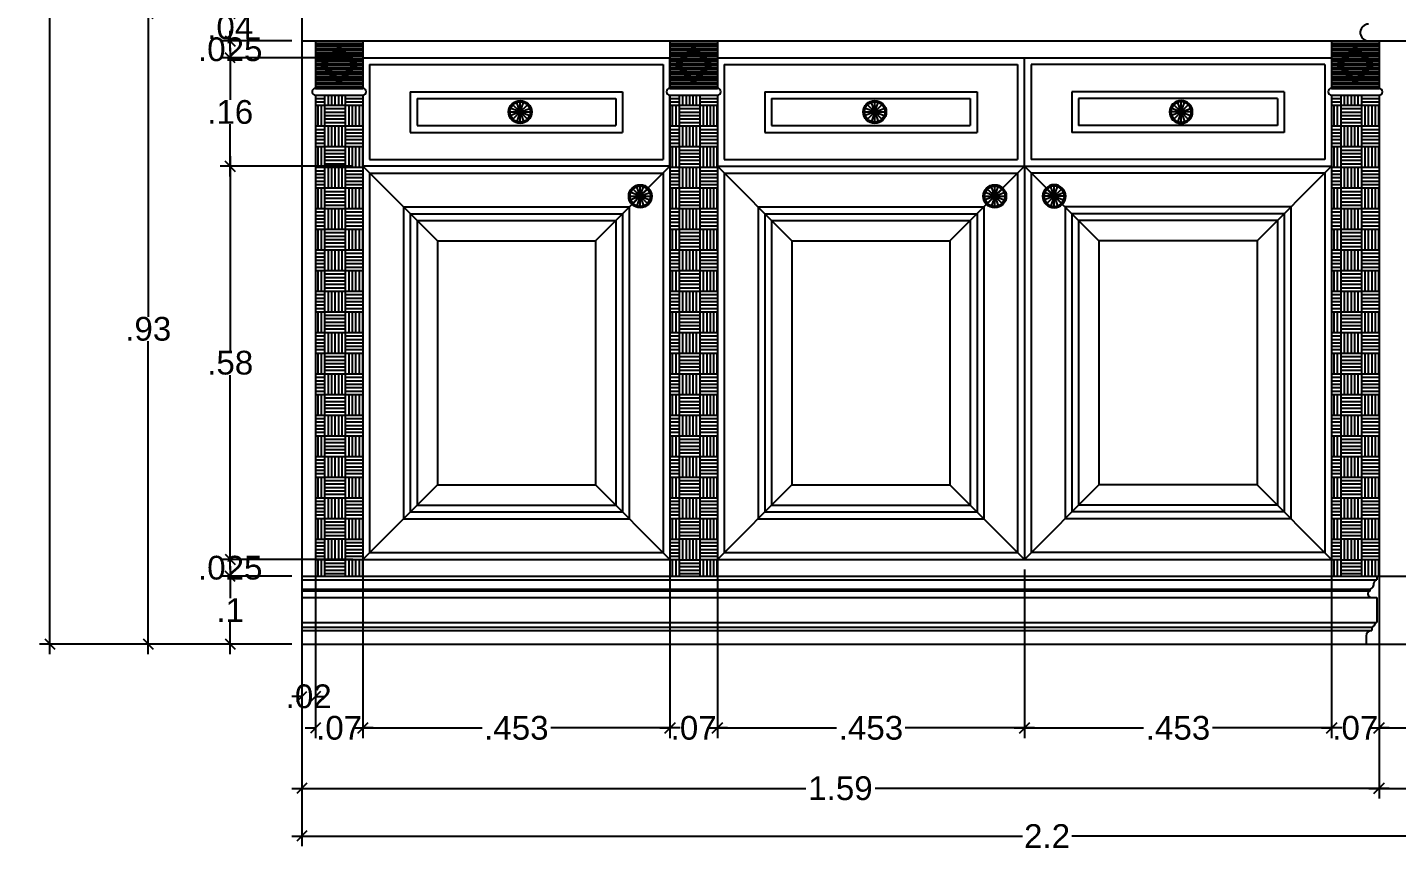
# Model space of a CAD drawing. Header units: millimetres. Extents: x 313 to 326.9, y 157.3 to 165.7.
# Drawn here: x 313.017 to 315.038, y 157.351 to 158.567 of the extents above; entities that cross this region are included whole.
import ezdxf

# ---------------------------------------------------------------- set-up
doc = ezdxf.new("R2010")
doc.units = ezdxf.units.MM
doc.header["$LTSCALE"] = 0.1
doc.header["$MEASUREMENT"] = 0
for name, color, linetype in [('cotas', 11, 'Continuous'), ('MUEBLE', 7, 'Continuous'), ('MUEBLES', 7, 'Continuous')]:
    doc.layers.add(name, color=color, linetype=linetype)
doc.styles.add('jose', font='swissel.ttf', dxfattribs={"height": 0.035})
doc.dimstyles.new('ISO-25', dxfattribs={"dimscale": 0, "dimtxt": 0.05, "dimasz": 0.015, "dimexe": 0.015, "dimexo": 0.015, "dimgap": 0, "dimtad": 0, "dimtih": 1, "dimtoh": 1, "dimdec": 3, "dimzin": 12, "dimdsep": 46, "dimtxsty": 'jose', "dimblk": 'OBLIQUE', "dimcen": 0.025, "dimdle": 0.015, "dimadec": 3, "dimazin": 3, "dimtfac": 1, "dimtdec": 3, "dimtix": 1, "dimtofl": 0, "dimtmove": 2, "dimatfit": 3, "dimfxl": 1, "dimarcsym": 0})
pattern_1 = [(0, (0, 1.6630475), (0, 0.003175), [])]
pattern_2 = [(0, (0.52333, 1.6630475), (0, 0.003175), [])]
pattern_3 = [(0, (1.5, 1.6630475), (0, 0.003175), [])]

# ---------------------------------------------------------------- blocks, each defined once
blk = doc.blocks.new('_Oblique')
at = {"layer": 'MUEBLE', "color": 0, "lineweight": -2}
blk.add_line((-0.5, -0.5), (0.5, 0.5), dxfattribs=at)
blk = doc.blocks.new('*D35')
at = {"layer": 'cotas', "color": 0, "lineweight": -2}
for p, q in [((313.4223, 157.6421), (313.4223, 157.3588)), ((315.6223, 157.6421), (315.6223, 157.3588)), ((313.4073, 157.3738), (314.4858, 157.3738)), ((315.6373, 157.3738), (314.5587, 157.3738))]:
    blk.add_line(p, q, dxfattribs=at)
at = {"layer": 'Defpoints', "color": 0}
for p in [(313.4223, 157.6571), (315.6223, 157.6571), (315.6223, 157.3738)]:
    blk.add_point(p, dxfattribs=at)
at = {"layer": 'cotas', "color": 0, "lineweight": -2, "xscale": 0.015, "yscale": 0.015, "zscale": 0.015, "rotation": 180}
blk.add_blockref('_Oblique', (313.4223, 157.3738), dxfattribs=at)
at = {"layer": 'cotas', "color": 0, "lineweight": -2, "xscale": 0.015, "yscale": 0.015, "zscale": 0.015}
blk.add_blockref('_Oblique', (315.6223, 157.3738), dxfattribs=at)
at = {"layer": 'cotas', "color": 0, "insert": (314.5223, 157.3738), "char_height": 0.035, "attachment_point": 5, "style": 'jose'}
blk.add_mtext('2.2', dxfattribs=at)
blk = doc.blocks.new('*D34')
at = {"layer": 'cotas', "color": 0, "lineweight": -2}
for p, q in [((315.0123, 157.7421), (315.0123, 157.4292)), ((315.6223, 157.6421), (315.6223, 157.4292)), ((314.9973, 157.4442), (315.2873, 157.4442)), ((315.6373, 157.4442), (315.3472, 157.4442))]:
    blk.add_line(p, q, dxfattribs=at)
at = {"layer": 'Defpoints', "color": 0}
for p in [(315.0123, 157.7571), (315.6223, 157.6571), (315.6223, 157.4442)]:
    blk.add_point(p, dxfattribs=at)
at = {"layer": 'cotas', "color": 0, "lineweight": -2, "xscale": 0.015, "yscale": 0.015, "zscale": 0.015, "rotation": 180}
blk.add_blockref('_Oblique', (315.0123, 157.4442), dxfattribs=at)
at = {"layer": 'cotas', "color": 0, "lineweight": -2, "xscale": 0.015, "yscale": 0.015, "zscale": 0.015}
blk.add_blockref('_Oblique', (315.6223, 157.4442), dxfattribs=at)
at = {"layer": 'cotas', "color": 0, "insert": (315.3173, 157.4442), "char_height": 0.035, "attachment_point": 5, "style": 'jose'}
blk.add_mtext('.61', dxfattribs=at)
blk = doc.blocks.new('*D33')
at = {"layer": 'cotas', "color": 0, "lineweight": -2}
for p, q in [((315.0123, 157.7421), (315.0123, 157.4292)), ((313.4223, 157.6421), (313.4223, 157.4292)), ((313.4073, 157.4442), (314.166, 157.4442)), ((315.0273, 157.4442), (314.2685, 157.4442))]:
    blk.add_line(p, q, dxfattribs=at)
at = {"layer": 'Defpoints', "color": 0}
for p in [(315.0123, 157.7571), (313.4223, 157.6571), (315.0123, 157.4442)]:
    blk.add_point(p, dxfattribs=at)
at = {"layer": 'cotas', "color": 0, "lineweight": -2, "xscale": 0.015, "yscale": 0.015, "zscale": 0.015, "rotation": 180}
blk.add_blockref('_Oblique', (313.4223, 157.4442), dxfattribs=at)
at = {"layer": 'cotas', "color": 0, "lineweight": -2, "xscale": 0.015, "yscale": 0.015, "zscale": 0.015}
blk.add_blockref('_Oblique', (315.0123, 157.4442), dxfattribs=at)
at = {"layer": 'cotas', "color": 0, "insert": (314.2173, 157.4442), "char_height": 0.035, "attachment_point": 5, "style": 'jose'}
blk.add_mtext('1.59', dxfattribs=at)
blk = doc.blocks.new('*D32')
at = {"layer": 'cotas', "color": 0, "lineweight": -2}
for p, q in [((315.0123, 157.7421), (315.0123, 157.5183)), ((315.6223, 157.6421), (315.6223, 157.5183)), ((314.9973, 157.5333), (315.2873, 157.5333)), ((315.6373, 157.5333), (315.3472, 157.5333))]:
    blk.add_line(p, q, dxfattribs=at)
at = {"layer": 'Defpoints', "color": 0}
for p in [(315.0123, 157.7571), (315.6223, 157.6571), (315.6223, 157.5333)]:
    blk.add_point(p, dxfattribs=at)
at = {"layer": 'cotas', "color": 0, "lineweight": -2, "xscale": 0.015, "yscale": 0.015, "zscale": 0.015, "rotation": 180}
blk.add_blockref('_Oblique', (315.0123, 157.5333), dxfattribs=at)
at = {"layer": 'cotas', "color": 0, "lineweight": -2, "xscale": 0.015, "yscale": 0.015, "zscale": 0.015}
blk.add_blockref('_Oblique', (315.6223, 157.5333), dxfattribs=at)
at = {"layer": 'cotas', "color": 0, "insert": (315.3173, 157.5333), "char_height": 0.035, "attachment_point": 5, "style": 'jose'}
blk.add_mtext('.61', dxfattribs=at)
blk = doc.blocks.new('*D31')
at = {"layer": 'cotas', "color": 0, "lineweight": -2}
for p, q in [((314.9423, 157.7671), (314.9423, 157.5183)), ((315.0123, 157.7421), (315.0123, 157.5183)), ((314.9273, 157.5333), (314.9427, 157.5333)), ((315.0273, 157.5333), (315.0118, 157.5333))]:
    blk.add_line(p, q, dxfattribs=at)
at = {"layer": 'Defpoints', "color": 0}
for p in [(314.9423, 157.7821), (315.0123, 157.7571), (315.0123, 157.5333)]:
    blk.add_point(p, dxfattribs=at)
at = {"layer": 'cotas', "color": 0, "lineweight": -2, "xscale": 0.015, "yscale": 0.015, "zscale": 0.015, "rotation": 180}
blk.add_blockref('_Oblique', (314.9423, 157.5333), dxfattribs=at)
at = {"layer": 'cotas', "color": 0, "lineweight": -2, "xscale": 0.015, "yscale": 0.015, "zscale": 0.015}
blk.add_blockref('_Oblique', (315.0123, 157.5333), dxfattribs=at)
at = {"layer": 'cotas', "color": 0, "insert": (314.9773, 157.5333), "char_height": 0.035, "attachment_point": 5, "style": 'jose'}
blk.add_mtext('.07', dxfattribs=at)
blk = doc.blocks.new('*D30')
at = {"layer": 'cotas', "color": 0, "lineweight": -2}
for p, q in [((314.4889, 157.7671), (314.4889, 157.5183)), ((314.9423, 157.7671), (314.9423, 157.5183)), ((314.4739, 157.5333), (314.6648, 157.5333)), ((314.9573, 157.5333), (314.7663, 157.5333))]:
    blk.add_line(p, q, dxfattribs=at)
at = {"layer": 'Defpoints', "color": 0}
for p in [(314.4889, 157.7821), (314.9423, 157.7821), (314.9423, 157.5333)]:
    blk.add_point(p, dxfattribs=at)
at = {"layer": 'cotas', "color": 0, "lineweight": -2, "xscale": 0.015, "yscale": 0.015, "zscale": 0.015, "rotation": 180}
blk.add_blockref('_Oblique', (314.4889, 157.5333), dxfattribs=at)
at = {"layer": 'cotas', "color": 0, "lineweight": -2, "xscale": 0.015, "yscale": 0.015, "zscale": 0.015}
blk.add_blockref('_Oblique', (314.9423, 157.5333), dxfattribs=at)
at = {"layer": 'cotas', "color": 0, "insert": (314.7156, 157.5333), "char_height": 0.035, "attachment_point": 5, "style": 'jose'}
blk.add_mtext('.453', dxfattribs=at)
blk = doc.blocks.new('*D29')
at = {"layer": 'cotas', "color": 0, "lineweight": -2}
for p, q in [((314.0356, 157.7671), (314.0356, 157.5183)), ((314.4889, 157.7671), (314.4889, 157.5183)), ((314.0206, 157.5333), (314.2115, 157.5333)), ((314.5039, 157.5333), (314.313, 157.5333))]:
    blk.add_line(p, q, dxfattribs=at)
at = {"layer": 'Defpoints', "color": 0}
for p in [(314.0356, 157.7821), (314.4889, 157.7821), (314.4889, 157.5333)]:
    blk.add_point(p, dxfattribs=at)
at = {"layer": 'cotas', "color": 0, "lineweight": -2, "xscale": 0.015, "yscale": 0.015, "zscale": 0.015, "rotation": 180}
blk.add_blockref('_Oblique', (314.0356, 157.5333), dxfattribs=at)
at = {"layer": 'cotas', "color": 0, "lineweight": -2, "xscale": 0.015, "yscale": 0.015, "zscale": 0.015}
blk.add_blockref('_Oblique', (314.4889, 157.5333), dxfattribs=at)
at = {"layer": 'cotas', "color": 0, "insert": (314.2623, 157.5333), "char_height": 0.035, "attachment_point": 5, "style": 'jose'}
blk.add_mtext('.453', dxfattribs=at)
blk = doc.blocks.new('*D28')
at = {"layer": 'cotas', "color": 0, "lineweight": -2}
for p, q in [((313.9656, 157.7671), (313.9656, 157.5183)), ((314.0356, 157.7671), (314.0356, 157.5183)), ((313.9506, 157.5333), (313.9661, 157.5333)), ((314.0506, 157.5333), (314.0351, 157.5333))]:
    blk.add_line(p, q, dxfattribs=at)
at = {"layer": 'Defpoints', "color": 0}
for p in [(313.9656, 157.7821), (314.0356, 157.7821), (314.0356, 157.5333)]:
    blk.add_point(p, dxfattribs=at)
at = {"layer": 'cotas', "color": 0, "lineweight": -2, "xscale": 0.015, "yscale": 0.015, "zscale": 0.015, "rotation": 180}
blk.add_blockref('_Oblique', (313.9656, 157.5333), dxfattribs=at)
at = {"layer": 'cotas', "color": 0, "lineweight": -2, "xscale": 0.015, "yscale": 0.015, "zscale": 0.015}
blk.add_blockref('_Oblique', (314.0356, 157.5333), dxfattribs=at)
at = {"layer": 'cotas', "color": 0, "insert": (314.0006, 157.5333), "char_height": 0.035, "attachment_point": 5, "style": 'jose'}
blk.add_mtext('.07', dxfattribs=at)
blk = doc.blocks.new('*D27')
at = {"layer": 'cotas', "color": 0, "lineweight": -2}
for p, q in [((313.5123, 157.7671), (313.5123, 157.5183)), ((313.9656, 157.7671), (313.9656, 157.5183)), ((313.4973, 157.5333), (313.6882, 157.5333)), ((313.9806, 157.5333), (313.7897, 157.5333))]:
    blk.add_line(p, q, dxfattribs=at)
at = {"layer": 'Defpoints', "color": 0}
for p in [(313.5123, 157.7821), (313.9656, 157.7821), (313.9656, 157.5333)]:
    blk.add_point(p, dxfattribs=at)
at = {"layer": 'cotas', "color": 0, "lineweight": -2, "xscale": 0.015, "yscale": 0.015, "zscale": 0.015, "rotation": 180}
blk.add_blockref('_Oblique', (313.5123, 157.5333), dxfattribs=at)
at = {"layer": 'cotas', "color": 0, "lineweight": -2, "xscale": 0.015, "yscale": 0.015, "zscale": 0.015}
blk.add_blockref('_Oblique', (313.9656, 157.5333), dxfattribs=at)
at = {"layer": 'cotas', "color": 0, "insert": (313.7389, 157.5333), "char_height": 0.035, "attachment_point": 5, "style": 'jose'}
blk.add_mtext('.453', dxfattribs=at)
blk = doc.blocks.new('*D26')
at = {"layer": 'cotas', "color": 0, "lineweight": -2}
for p, q in [((313.5123, 157.7671), (313.5123, 157.5183)), ((313.4423, 157.7421), (313.4423, 157.5183)), ((313.4273, 157.5333), (313.4427, 157.5333)), ((313.5273, 157.5333), (313.5118, 157.5333))]:
    blk.add_line(p, q, dxfattribs=at)
at = {"layer": 'Defpoints', "color": 0}
for p in [(313.5123, 157.7821), (313.4423, 157.7571), (313.5123, 157.5333)]:
    blk.add_point(p, dxfattribs=at)
at = {"layer": 'cotas', "color": 0, "lineweight": -2, "xscale": 0.015, "yscale": 0.015, "zscale": 0.015, "rotation": 180}
blk.add_blockref('_Oblique', (313.4423, 157.5333), dxfattribs=at)
at = {"layer": 'cotas', "color": 0, "lineweight": -2, "xscale": 0.015, "yscale": 0.015, "zscale": 0.015}
blk.add_blockref('_Oblique', (313.5123, 157.5333), dxfattribs=at)
at = {"layer": 'cotas', "color": 0, "insert": (313.4773, 157.5333), "char_height": 0.035, "attachment_point": 5, "style": 'jose'}
blk.add_mtext('.07', dxfattribs=at)
blk = doc.blocks.new('*D25')
at = {"layer": 'cotas', "color": 0, "lineweight": -2}
for p, q in [((313.4423, 157.7886), (313.4423, 157.5648)), ((313.4223, 157.6886), (313.4223, 157.5648)), ((313.4223, 157.5798), (313.4073, 157.5798)), ((313.4423, 157.5798), (313.4573, 157.5798))]:
    blk.add_line(p, q, dxfattribs=at)
at = {"layer": 'Defpoints', "color": 0}
for p in [(313.4423, 157.8036), (313.4223, 157.7036), (313.4423, 157.5798)]:
    blk.add_point(p, dxfattribs=at)
at = {"layer": 'cotas', "color": 0, "lineweight": -2, "xscale": 0.015, "yscale": 0.015, "zscale": 0.015}
blk.add_blockref('_Oblique', (313.4223, 157.5798), dxfattribs=at)
at = {"layer": 'cotas', "color": 0, "lineweight": -2, "xscale": 0.015, "yscale": 0.015, "zscale": 0.015, "rotation": 180}
blk.add_blockref('_Oblique', (313.4423, 157.5798), dxfattribs=at)
at = {"layer": 'cotas', "color": 0, "insert": (313.4323, 157.5798), "char_height": 0.035, "attachment_point": 5, "style": 'jose'}
blk.add_mtext('.02', dxfattribs=at)
blk = doc.blocks.new('*D24')
at = {"layer": 'cotas', "color": 0, "lineweight": -2}
for p, q in [((313.0502, 160.2721), (313.0502, 158.9751)), ((313.4073, 160.2571), (313.0352, 160.2571)), ((313.0502, 157.6421), (313.0502, 158.9391)), ((313.4073, 157.6571), (313.0352, 157.6571))]:
    blk.add_line(p, q, dxfattribs=at)
at = {"layer": 'Defpoints', "color": 0}
for p in [(313.0502, 160.2571), (313.4223, 160.2571), (313.4223, 157.6571)]:
    blk.add_point(p, dxfattribs=at)
at = {"layer": 'cotas', "color": 0, "lineweight": -2, "xscale": 0.015, "yscale": 0.015, "zscale": 0.015}
for p, rotation in [((313.0502, 160.2571), 90), ((313.0502, 157.6571), 270)]:
    blk.add_blockref('_Oblique', p, dxfattribs=dict(at, rotation=rotation))
at = {"layer": 'cotas', "color": 0, "insert": (313.0502, 158.9571), "char_height": 0.035, "attachment_point": 5, "style": 'jose'}
blk.add_mtext('2.6', dxfattribs=at)
blk = doc.blocks.new('*D21')
at = {"layer": 'cotas', "color": 0, "lineweight": -2}
for p, q in [((313.4073, 158.5871), (313.1805, 158.5871)), ((313.1955, 158.6021), (313.1955, 158.14)), ((313.1955, 157.6421), (313.1955, 158.1041)), ((313.4073, 157.6571), (313.1805, 157.6571))]:
    blk.add_line(p, q, dxfattribs=at)
at = {"layer": 'Defpoints', "color": 0}
for p in [(313.1955, 158.5871), (313.4223, 158.5871), (313.4223, 157.6571)]:
    blk.add_point(p, dxfattribs=at)
at = {"layer": 'cotas', "color": 0, "lineweight": -2, "xscale": 0.015, "yscale": 0.015, "zscale": 0.015}
for p, rotation in [((313.1955, 158.5871), 90), ((313.1955, 157.6571), 270)]:
    blk.add_blockref('_Oblique', p, dxfattribs=dict(at, rotation=rotation))
at = {"layer": 'cotas', "color": 0, "insert": (313.1955, 158.1221), "char_height": 0.035, "attachment_point": 5, "style": 'jose'}
blk.add_mtext('.93', dxfattribs=at)
blk = doc.blocks.new('*D14')
at = {"layer": 'cotas', "color": 0, "lineweight": -2}
for p, q in [((313.4073, 158.5871), (313.3015, 158.5871)), ((313.3165, 158.6021), (313.3165, 158.585)), ((313.4073, 158.5471), (313.3015, 158.5471)), ((313.3165, 158.5321), (313.3165, 158.5491))]:
    blk.add_line(p, q, dxfattribs=at)
at = {"layer": 'Defpoints', "color": 0}
for p in [(313.3165, 158.5871), (313.4223, 158.5871), (313.4223, 158.5471)]:
    blk.add_point(p, dxfattribs=at)
at = {"layer": 'cotas', "color": 0, "lineweight": -2, "xscale": 0.015, "yscale": 0.015, "zscale": 0.015}
for p, rotation in [((313.3165, 158.5871), 90), ((313.3165, 158.5471), 270)]:
    blk.add_blockref('_Oblique', p, dxfattribs=dict(at, rotation=rotation))
at = {"layer": 'cotas', "color": 0, "insert": (313.3165, 158.5671), "char_height": 0.035, "attachment_point": 5, "style": 'jose'}
blk.add_mtext('.04', dxfattribs=at)
blk = doc.blocks.new('*D13')
at = {"layer": 'cotas', "color": 0, "lineweight": -2}
for p, q in [((313.4073, 158.5471), (313.3015, 158.5471)), ((313.3165, 158.5471), (313.3165, 158.5621)), ((313.4973, 158.5221), (313.3015, 158.5221)), ((313.3165, 158.5221), (313.3165, 158.5071))]:
    blk.add_line(p, q, dxfattribs=at)
at = {"layer": 'Defpoints', "color": 0}
for p in [(313.3165, 158.5471), (313.4223, 158.5471), (313.5123, 158.5221)]:
    blk.add_point(p, dxfattribs=at)
at = {"layer": 'cotas', "color": 0, "lineweight": -2, "xscale": 0.015, "yscale": 0.015, "zscale": 0.015}
for p, rotation in [((313.3165, 158.5471), 270), ((313.3165, 158.5221), 90)]:
    blk.add_blockref('_Oblique', p, dxfattribs=dict(at, rotation=rotation))
at = {"layer": 'cotas', "color": 0, "insert": (313.3165, 158.5346), "char_height": 0.035, "attachment_point": 5, "style": 'jose'}
blk.add_mtext('.025', dxfattribs=at)
blk = doc.blocks.new('*D12')
at = {"layer": 'cotas', "color": 0, "lineweight": -2}
for p, q in [((313.3165, 158.5371), (313.3165, 158.46)), ((313.4973, 158.5221), (313.3015, 158.5221)), ((313.3165, 158.3471), (313.3165, 158.4241)), ((313.4973, 158.3621), (313.3015, 158.3621))]:
    blk.add_line(p, q, dxfattribs=at)
at = {"layer": 'Defpoints', "color": 0}
for p in [(313.3165, 158.5221), (313.5123, 158.5221), (313.5123, 158.3621)]:
    blk.add_point(p, dxfattribs=at)
at = {"layer": 'cotas', "color": 0, "lineweight": -2, "xscale": 0.015, "yscale": 0.015, "zscale": 0.015}
for p, rotation in [((313.3165, 158.5221), 90), ((313.3165, 158.3621), 270)]:
    blk.add_blockref('_Oblique', p, dxfattribs=dict(at, rotation=rotation))
at = {"layer": 'cotas', "color": 0, "insert": (313.3165, 158.4421), "char_height": 0.035, "attachment_point": 5, "style": 'jose'}
blk.add_mtext('.16', dxfattribs=at)
blk = doc.blocks.new('*D11')
at = {"layer": 'cotas', "color": 0, "lineweight": -2}
for p, q in [((313.4973, 158.3621), (313.3015, 158.3621)), ((313.3165, 158.3771), (313.3165, 158.09)), ((313.3165, 157.7671), (313.3165, 158.0541)), ((313.4973, 157.7821), (313.3015, 157.7821))]:
    blk.add_line(p, q, dxfattribs=at)
at = {"layer": 'Defpoints', "color": 0}
for p in [(313.3165, 158.3621), (313.5123, 158.3621), (313.5123, 157.7821)]:
    blk.add_point(p, dxfattribs=at)
at = {"layer": 'cotas', "color": 0, "lineweight": -2, "xscale": 0.015, "yscale": 0.015, "zscale": 0.015}
for p, rotation in [((313.3165, 158.3621), 90), ((313.3165, 157.7821), 270)]:
    blk.add_blockref('_Oblique', p, dxfattribs=dict(at, rotation=rotation))
at = {"layer": 'cotas', "color": 0, "insert": (313.3165, 158.0721), "char_height": 0.035, "attachment_point": 5, "style": 'jose'}
blk.add_mtext('.58', dxfattribs=at)
blk = doc.blocks.new('*D10')
at = {"layer": 'cotas', "color": 0, "lineweight": -2}
for p, q in [((313.3165, 157.7821), (313.3165, 157.7971)), ((313.4973, 157.7821), (313.3015, 157.7821)), ((313.4073, 157.7571), (313.3015, 157.7571)), ((313.3165, 157.7571), (313.3165, 157.7421))]:
    blk.add_line(p, q, dxfattribs=at)
at = {"layer": 'Defpoints', "color": 0}
for p in [(313.3165, 157.7821), (313.5123, 157.7821), (313.4223, 157.7571)]:
    blk.add_point(p, dxfattribs=at)
at = {"layer": 'cotas', "color": 0, "lineweight": -2, "xscale": 0.015, "yscale": 0.015, "zscale": 0.015}
for p, rotation in [((313.3165, 157.7821), 270), ((313.3165, 157.7571), 90)]:
    blk.add_blockref('_Oblique', p, dxfattribs=dict(at, rotation=rotation))
at = {"layer": 'cotas', "color": 0, "insert": (313.3165, 157.7696), "char_height": 0.035, "attachment_point": 5, "style": 'jose'}
blk.add_mtext('.025', dxfattribs=at)
blk = doc.blocks.new('*D9')
at = {"layer": 'cotas', "color": 0, "lineweight": -2}
for p, q in [((313.4073, 157.7571), (313.3015, 157.7571)), ((313.3165, 157.7721), (313.3165, 157.7246)), ((313.3165, 157.6421), (313.3165, 157.6896)), ((313.4073, 157.6571), (313.3015, 157.6571))]:
    blk.add_line(p, q, dxfattribs=at)
at = {"layer": 'Defpoints', "color": 0}
for p in [(313.3165, 157.7571), (313.4223, 157.7571), (313.4223, 157.6571)]:
    blk.add_point(p, dxfattribs=at)
at = {"layer": 'cotas', "color": 0, "lineweight": -2, "xscale": 0.015, "yscale": 0.015, "zscale": 0.015}
for p, rotation in [((313.3165, 157.7571), 90), ((313.3165, 157.6571), 270)]:
    blk.add_blockref('_Oblique', p, dxfattribs=dict(at, rotation=rotation))
at = {"layer": 'cotas', "color": 0, "insert": (313.3165, 157.7071), "char_height": 0.035, "attachment_point": 5, "style": 'jose'}
blk.add_mtext('.1', dxfattribs=at)
blk = doc.blocks.new('jacaj5')
at = {"layer": 'cotas'}
for p, q in [((0.0225, -0.023), (0.0085, -0.0177)), ((0.0225, -0.023), (0.0119, -0.0124)), ((0.0225, -0.023), (0.0175, -0.0089)), ((0.0225, -0.038), (0.0225, -0.008)), ((0.0225, -0.023), (0.0276, -0.0089)), ((0.0225, -0.023), (0.0332, -0.0124)), ((0.0225, -0.023), (0.0366, -0.0177)), ((0.0075, -0.023), (0.0375, -0.023)), ((0.0225, -0.023), (0.0085, -0.0283)), ((0.0225, -0.023), (0.0119, -0.0336)), ((0.0225, -0.023), (0.0175, -0.0371)), ((0.0225, -0.023), (0.0332, -0.0336)), ((0.0225, -0.023), (0.0276, -0.0371)), ((0.0225, -0.023), (0.0366, -0.0283))]:
    blk.add_line(p, q, dxfattribs=at)
for radius in [0.017, 0.015]:
    blk.add_circle((0.0225, -0.023), radius, dxfattribs=at)

msp = doc.modelspace()

# ---------------------------------------------------------------- hatches: boundary and pattern name
at = {"layer": 'cotas'}
h = msp.add_hatch(dxfattribs=at)
h.set_pattern_fill('LINE', color=254, scale=0.001, style=0)
h.set_pattern_definition(pattern_1)
h.paths.add_polyline_path([(313.5123, 158.5471), (313.4423, 158.5471), (313.4423, 158.4771), (313.5123, 158.4771)])
h.paths.add_polyline_path([(313.4773, 158.54), (313.4493, 158.5121), (313.4773, 158.4841), (313.5052, 158.5121)], flags=16)
h.paths.add_polyline_path([(313.4564, 158.5121), (313.4773, 158.4912), (313.4981, 158.5121), (313.4773, 158.5329)], flags=0)
h = msp.add_hatch(dxfattribs=at)
h.set_pattern_fill('LINE', color=254, scale=0.001, style=0)
h.set_pattern_definition(pattern_2)
h.paths.add_polyline_path([(313.9656, 158.5471), (313.9656, 158.4771), (314.0356, 158.4771), (314.0356, 158.5471)])
h.paths.add_polyline_path([(314.0285, 158.5121), (314.0006, 158.4841), (313.9727, 158.5121), (314.0006, 158.54)], flags=16)
h.paths.add_polyline_path([(314.0214, 158.5121), (314.0006, 158.4912), (313.9797, 158.5121), (314.0006, 158.5329)], flags=0)
h = msp.add_hatch(dxfattribs=at)
h.set_pattern_fill('LINE', color=254, scale=0.001, style=0)
h.set_pattern_definition(pattern_3)
h.paths.add_polyline_path([(314.9423, 158.5471), (314.9423, 158.4771), (315.0123, 158.4771), (315.0123, 158.5471)])
h.paths.add_polyline_path([(315.0052, 158.5121), (314.9773, 158.4841), (314.9493, 158.5121), (314.9773, 158.54)], flags=16)
h.paths.add_polyline_path([(314.9981, 158.5121), (314.9773, 158.4912), (314.9564, 158.5121), (314.9773, 158.5329)], flags=0)
h = msp.add_hatch(dxfattribs=at)
h.set_pattern_fill('LINE', color=254, scale=0.0005, angle=90, style=0)
h.set_pattern_definition([(90, (0, 1.6630475), (-0.0015875, 1e-19), [])])
h.paths.add_polyline_path([(313.4773, 158.54), (313.4493, 158.5121), (313.4773, 158.4841), (313.5052, 158.5121)])
h.paths.add_polyline_path([(313.4981, 158.5121), (313.4773, 158.5329), (313.4564, 158.5121), (313.4773, 158.4912)], flags=16)
h = msp.add_hatch(dxfattribs=at)
h.set_pattern_fill('LINE', color=256, scale=0.001, style=0)
h.set_pattern_definition(pattern_1)
h.paths.add_polyline_path([(313.4564, 158.5121), (313.4773, 158.4912), (313.4981, 158.5121), (313.4773, 158.5329)])
h = msp.add_hatch(dxfattribs=at)
h.set_pattern_fill('LINE', color=254, scale=0.0005, angle=90, style=0)
h.set_pattern_definition([(90, (0.52333, 1.6630475), (-0.0015875, 1e-19), [])])
h.paths.add_polyline_path([(314.0006, 158.54), (313.9727, 158.5121), (314.0006, 158.4841), (314.0285, 158.5121)])
h.paths.add_polyline_path([(314.0214, 158.5121), (314.0006, 158.5329), (313.9797, 158.5121), (314.0006, 158.4912)], flags=16)
h = msp.add_hatch(dxfattribs=at)
h.set_pattern_fill('LINE', color=256, scale=0.001, style=0)
h.set_pattern_definition(pattern_2)
h.paths.add_polyline_path([(313.9797, 158.5121), (314.0006, 158.4912), (314.0214, 158.5121), (314.0006, 158.5329)])
h = msp.add_hatch(dxfattribs=at)
h.set_pattern_fill('LINE', color=254, scale=0.0005, angle=90, style=0)
h.set_pattern_definition([(90, (1.5, 1.6630475), (-0.0015875, 1e-19), [])])
h.paths.add_polyline_path([(314.9773, 158.54), (314.9493, 158.5121), (314.9773, 158.4841), (315.0052, 158.5121)])
h.paths.add_polyline_path([(314.9981, 158.5121), (314.9773, 158.5329), (314.9564, 158.5121), (314.9773, 158.4912)], flags=16)
h = msp.add_hatch(dxfattribs=at)
h.set_pattern_fill('LINE', color=256, scale=0.001, style=0)
h.set_pattern_definition(pattern_3)
h.paths.add_polyline_path([(314.9564, 158.5121), (314.9773, 158.4912), (314.9981, 158.5121), (314.9773, 158.5329)])
h = msp.add_hatch(dxfattribs=at)
h.set_pattern_fill('AR-PARQ1', color=254, scale=0.0001, style=0)
h.set_pattern_definition([(90, (0, 1.663047), (-0.03048, 0.03048), [0.03048, -0.03048]), (90, (0.00508, 1.663047), (-0.03048, 0.03048), [0.03048, -0.03048]), (90, (0.01016, 1.663047), (-0.03048, 0.03048), [0.03048, -0.03048]), (90, (0.01524, 1.663047), (-0.03048, 0.03048), [0.03048, -0.03048]), (90, (0.02032, 1.663047), (-0.03048, 0.03048), [0.03048, -0.03048]), (90, (0.0254, 1.663047), (-0.03048, 0.03048), [0.03048, -0.03048]), (90, (0.03048, 1.663047), (-0.03048, 0.03048), [0.03048, -0.03048]), (0, (0, 1.693527), (0.03048, -0.03048), [0.03048, -0.03048]), (0, (0, 1.698607), (0.03048, -0.03048), [0.03048, -0.03048]), (0, (0, 1.703687), (0.03048, -0.03048), [0.03048, -0.03048]), (0, (0, 1.708767), (0.03048, -0.03048), [0.03048, -0.03048]), (0, (0, 1.713847), (0.03048, -0.03048), [0.03048, -0.03048]), (0, (0, 1.718927), (0.03048, -0.03048), [0.03048, -0.03048]), (0, (0, 1.724007), (0.03048, -0.03048), [0.03048, -0.03048])])
h.paths.add_polyline_path([(313.4423, 157.7571), (313.5123, 157.7571), (313.5123, 158.4671), (313.4423, 158.4671)])
h = msp.add_hatch(dxfattribs=at)
h.set_pattern_fill('AR-PARQ1', color=254, scale=0.0001, style=0)
h.set_pattern_definition([(90, (0.52333, 1.663047), (-0.03048, 0.03048), [0.03048, -0.03048]), (90, (0.52841, 1.663047), (-0.03048, 0.03048), [0.03048, -0.03048]), (90, (0.53349, 1.663047), (-0.03048, 0.03048), [0.03048, -0.03048]), (90, (0.53857, 1.663047), (-0.03048, 0.03048), [0.03048, -0.03048]), (90, (0.54365, 1.663047), (-0.03048, 0.03048), [0.03048, -0.03048]), (90, (0.54873, 1.663047), (-0.03048, 0.03048), [0.03048, -0.03048]), (90, (0.55381, 1.663047), (-0.03048, 0.03048), [0.03048, -0.03048]), (0, (0.52333, 1.693527), (0.03048, -0.03048), [0.03048, -0.03048]), (0, (0.52333, 1.698607), (0.03048, -0.03048), [0.03048, -0.03048]), (0, (0.52333, 1.703687), (0.03048, -0.03048), [0.03048, -0.03048]), (0, (0.52333, 1.708767), (0.03048, -0.03048), [0.03048, -0.03048]), (0, (0.52333, 1.713847), (0.03048, -0.03048), [0.03048, -0.03048]), (0, (0.52333, 1.718927), (0.03048, -0.03048), [0.03048, -0.03048]), (0, (0.52333, 1.724007), (0.03048, -0.03048), [0.03048, -0.03048])])
h.paths.add_polyline_path([(313.9656, 157.7571), (314.0356, 157.7571), (314.0356, 158.4671), (313.9656, 158.4671)])
h = msp.add_hatch(dxfattribs=at)
h.set_pattern_fill('AR-PARQ1', color=254, scale=0.0001, style=0)
h.set_pattern_definition([(90, (1.5, 1.663047), (-0.03048, 0.03048), [0.03048, -0.03048]), (90, (1.50508, 1.663047), (-0.03048, 0.03048), [0.03048, -0.03048]), (90, (1.51016, 1.663047), (-0.03048, 0.03048), [0.03048, -0.03048]), (90, (1.51524, 1.663047), (-0.03048, 0.03048), [0.03048, -0.03048]), (90, (1.52032, 1.663047), (-0.03048, 0.03048), [0.03048, -0.03048]), (90, (1.5254, 1.663047), (-0.03048, 0.03048), [0.03048, -0.03048]), (90, (1.53048, 1.663047), (-0.03048, 0.03048), [0.03048, -0.03048]), (0, (1.5, 1.693527), (0.03048, -0.03048), [0.03048, -0.03048]), (0, (1.5, 1.698607), (0.03048, -0.03048), [0.03048, -0.03048]), (0, (1.5, 1.703687), (0.03048, -0.03048), [0.03048, -0.03048]), (0, (1.5, 1.708767), (0.03048, -0.03048), [0.03048, -0.03048]), (0, (1.5, 1.713847), (0.03048, -0.03048), [0.03048, -0.03048]), (0, (1.5, 1.718927), (0.03048, -0.03048), [0.03048, -0.03048]), (0, (1.5, 1.724007), (0.03048, -0.03048), [0.03048, -0.03048])])
h.paths.add_polyline_path([(314.9423, 157.7571), (315.0123, 157.7571), (315.0123, 158.4671), (314.9423, 158.4671)])

# ---------------------------------------------------------------- linework, layer by layer
at = {"layer": 'MUEBLE', "color": 0}
for p, q in [((313.4223, 160.2571), (313.4223, 157.6571)), ((313.4223, 158.5471), (315.6223, 158.5471)), ((313.4423, 158.5471), (313.4423, 158.4771)), ((313.5123, 158.5471), (313.5123, 158.4771)), ((313.9656, 158.5471), (313.9656, 158.4771)), ((313.9656, 158.5471), (313.9656, 158.4771)), ((314.0356, 158.5471), (314.0356, 158.4771)), ((314.0356, 158.5471), (314.0356, 158.4771)), ((314.9423, 158.5471), (314.9423, 158.4771)), ((314.9423, 158.5471), (314.9423, 158.4771)), ((315.0123, 158.5471), (315.0123, 158.4771)), ((315.0123, 158.5471), (315.0123, 158.4771)), ((313.4493, 158.5121), (313.4773, 158.54)), ((313.4564, 158.5121), (313.4773, 158.5329)), ((313.4773, 158.54), (313.5052, 158.5121)), ((313.4773, 158.5329), (313.4981, 158.5121)), ((313.9727, 158.5121), (314.0006, 158.54)), ((313.9797, 158.5121), (314.0006, 158.5329)), ((314.0006, 158.54), (314.0285, 158.5121)), ((314.0006, 158.5329), (314.0214, 158.5121)), ((314.9493, 158.5121), (314.9773, 158.54)), ((314.9564, 158.5121), (314.9773, 158.5329)), ((314.9773, 158.54), (315.0052, 158.5121)), ((314.9773, 158.5329), (314.9981, 158.5121)), ((313.4773, 158.4841), (313.4493, 158.5121)), ((313.4773, 158.4912), (313.4564, 158.5121)), ((313.4981, 158.5121), (313.4773, 158.4912)), ((313.5052, 158.5121), (313.4773, 158.4841)), ((313.5123, 158.5221), (313.5123, 158.4771)), ((313.5123, 158.5221), (313.9656, 158.5221)), ((313.9656, 158.4771), (313.9656, 158.5221)), ((314.0006, 158.4841), (313.9727, 158.5121)), ((314.0006, 158.4912), (313.9797, 158.5121)), ((314.0285, 158.5121), (314.0006, 158.4841)), ((314.0214, 158.5121), (314.0006, 158.4912)), ((314.0356, 158.5221), (314.9423, 158.5221)), ((314.0356, 158.5221), (314.0356, 158.4771)), ((314.4889, 158.3621), (314.4889, 158.5221)), ((314.9773, 158.4841), (314.9493, 158.5121)), ((314.9773, 158.4912), (314.9564, 158.5121)), ((315.0052, 158.5121), (314.9773, 158.4841)), ((314.9981, 158.5121), (314.9773, 158.4912)), ((315.0123, 158.5221), (315.0123, 158.4771)), ((313.4423, 158.4771), (313.5123, 158.4771)), ((313.4423, 158.4671), (313.5123, 158.4671)), ((313.4423, 158.4671), (313.4423, 157.7571)), ((313.5123, 158.4671), (313.5123, 157.7571)), ((313.5123, 158.4671), (313.5123, 157.7821)), ((313.9656, 158.4771), (314.0356, 158.4771)), ((313.9656, 158.3621), (313.9656, 158.4671)), ((313.9656, 158.4671), (314.0356, 158.4671)), ((313.9656, 158.4671), (313.9656, 157.7571)), ((314.0356, 158.4671), (314.0356, 157.7571)), ((314.9423, 158.4771), (315.0123, 158.4771)), ((314.9423, 158.4671), (315.0123, 158.4671)), ((314.9423, 158.4671), (314.9423, 157.7571)), ((315.0123, 158.4671), (315.0123, 157.7571)), ((313.5923, 158.4621), (313.5923, 158.4221)), ((313.5923, 158.4621), (313.8856, 158.4621)), ((313.8856, 158.4621), (313.8856, 158.4221)), ((314.1156, 158.4621), (314.4089, 158.4621)), ((314.1156, 158.4621), (314.1156, 158.4221)), ((314.4089, 158.4621), (314.4089, 158.4221)), ((314.5689, 158.4621), (314.5689, 158.4221)), ((314.8623, 158.4621), (314.5689, 158.4621)), ((314.8623, 158.4621), (314.8623, 158.4221)), ((313.5923, 158.4221), (313.8856, 158.4221)), ((314.1156, 158.4221), (314.4089, 158.4221)), ((314.8623, 158.4221), (314.5689, 158.4221)), ((313.9656, 158.3621), (313.5123, 158.3621)), ((313.9656, 158.3621), (313.9656, 157.7821)), ((313.9656, 158.3621), (313.9656, 157.7821)), ((314.0356, 158.3621), (314.9423, 158.3621)), ((314.4889, 158.3621), (314.4889, 157.7821)), ((314.4889, 158.3621), (314.4889, 157.7821)), ((313.5823, 158.2921), (313.5823, 157.8521)), ((313.5823, 158.2921), (313.8956, 158.2921)), ((313.8956, 158.2921), (313.8956, 157.8521)), ((314.1056, 158.2921), (314.4189, 158.2921)), ((314.1056, 158.2921), (314.1056, 157.8521)), ((314.4189, 158.2921), (314.4189, 157.8521)), ((314.5589, 158.2921), (314.5589, 157.8521)), ((314.8723, 158.2921), (314.5589, 158.2921)), ((314.8723, 158.2921), (314.8723, 157.8521)), ((313.5823, 157.8521), (313.8956, 157.8521)), ((314.1056, 157.8521), (314.4189, 157.8521)), ((314.8723, 157.8521), (314.5589, 157.8521)), ((313.5123, 157.7821), (313.9656, 157.7821)), ((314.0356, 157.7821), (314.9423, 157.7821)), ((313.4223, 157.7571), (315.6223, 157.7571)), ((315.0123, 157.7571), (315.0123, 157.6571)), ((313.4223, 157.6571), (315.6223, 157.6571))]:
    msp.add_line(p, q, dxfattribs=at)
at = {"layer": 'MUEBLE', "color": 31}
for p, q in [((313.5223, 158.5121), (313.5223, 158.3721)), ((313.5223, 158.5121), (313.9556, 158.5121)), ((313.9556, 158.5121), (313.9556, 158.3721)), ((314.0456, 158.5121), (314.4789, 158.5121)), ((314.0456, 158.5121), (314.0456, 158.3721)), ((314.4789, 158.5121), (314.4789, 158.3721)), ((314.4989, 158.5121), (314.4989, 158.3721)), ((314.9323, 158.5121), (314.4989, 158.5121)), ((314.9323, 158.5121), (314.9323, 158.3721)), ((313.5823, 158.4721), (313.5823, 158.4121)), ((313.5823, 158.4721), (313.8956, 158.4721)), ((313.8956, 158.4721), (313.8956, 158.4121)), ((314.1056, 158.4721), (314.4189, 158.4721)), ((314.1056, 158.4721), (314.1056, 158.4121)), ((314.4189, 158.4721), (314.4189, 158.4121)), ((314.5589, 158.4721), (314.5589, 158.4121)), ((314.8723, 158.4721), (314.5589, 158.4721)), ((314.8723, 158.4721), (314.8723, 158.4121)), ((313.5823, 158.4121), (313.8956, 158.4121)), ((314.1056, 158.4121), (314.4189, 158.4121)), ((314.8723, 158.4121), (314.5589, 158.4121)), ((313.6223, 158.2521), (313.5123, 158.3621)), ((313.5223, 158.3721), (313.9556, 158.3721)), ((313.8556, 158.2521), (313.9656, 158.3621)), ((314.1456, 158.2521), (314.0356, 158.3621)), ((314.0456, 158.3721), (314.4789, 158.3721)), ((314.3789, 158.2521), (314.4889, 158.3621)), ((314.5989, 158.2521), (314.4889, 158.3621)), ((314.9323, 158.3721), (314.4989, 158.3721)), ((314.8323, 158.2521), (314.9423, 158.3621)), ((313.5223, 158.3521), (313.5223, 157.7921)), ((313.5223, 158.3521), (313.9556, 158.3521)), ((313.9556, 158.3521), (313.9556, 157.7921)), ((314.0456, 158.3521), (314.4789, 158.3521)), ((314.0456, 158.3521), (314.0456, 157.7921)), ((314.4789, 158.3521), (314.4789, 157.7921)), ((314.4989, 158.3521), (314.4989, 157.7921)), ((314.9323, 158.3521), (314.4989, 158.3521)), ((314.9323, 158.3521), (314.9323, 157.7921)), ((313.5723, 158.3021), (313.5723, 157.8421)), ((313.5723, 158.3021), (313.9056, 158.3021)), ((313.9056, 158.3021), (313.9056, 157.8421)), ((314.0956, 158.3021), (314.4289, 158.3021)), ((314.0956, 158.3021), (314.0956, 157.8421)), ((314.4289, 158.3021), (314.4289, 157.8421)), ((314.5489, 158.3021), (314.5489, 157.8421)), ((314.8823, 158.3021), (314.5489, 158.3021)), ((314.8823, 158.3021), (314.8823, 157.8421)), ((313.5823, 158.2921), (313.8956, 158.2921)), ((313.5923, 158.2821), (313.5923, 157.8621)), ((313.5923, 158.2821), (313.8856, 158.2821)), ((313.8856, 158.2821), (313.8856, 157.8621)), ((314.1056, 158.2921), (314.4189, 158.2921)), ((314.1156, 158.2821), (314.4089, 158.2821)), ((314.1156, 158.2821), (314.1156, 157.8621)), ((314.4089, 158.2821), (314.4089, 157.8621)), ((314.8723, 158.2921), (314.5589, 158.2921)), ((314.5689, 158.2821), (314.5689, 157.8621)), ((314.8623, 158.2821), (314.5689, 158.2821)), ((314.8623, 158.2821), (314.8623, 157.8621)), ((313.6223, 158.2521), (313.6223, 157.8921)), ((313.6223, 158.2521), (313.8556, 158.2521)), ((313.8556, 158.2521), (313.8556, 157.8921)), ((314.1456, 158.2521), (314.3789, 158.2521)), ((314.1456, 158.2521), (314.1456, 157.8921)), ((314.3789, 158.2521), (314.3789, 157.8921)), ((314.5989, 158.2521), (314.5989, 157.8921)), ((314.8323, 158.2521), (314.5989, 158.2521)), ((314.8323, 158.2521), (314.8323, 157.8921)), ((313.6223, 157.8921), (313.5123, 157.7821)), ((313.6223, 157.8921), (313.8556, 157.8921)), ((313.8556, 157.8921), (313.9656, 157.7821)), ((314.1456, 157.8921), (314.0356, 157.7821)), ((314.1456, 157.8921), (314.3789, 157.8921)), ((314.3789, 157.8921), (314.4889, 157.7821)), ((314.5989, 157.8921), (314.4889, 157.7821)), ((314.8323, 157.8921), (314.5989, 157.8921)), ((314.8323, 157.8921), (314.9423, 157.7821)), ((313.5923, 157.8621), (313.8856, 157.8621)), ((314.1156, 157.8621), (314.4089, 157.8621)), ((314.8623, 157.8621), (314.5689, 157.8621)), ((313.5723, 157.8421), (313.9056, 157.8421)), ((314.0956, 157.8421), (314.4289, 157.8421)), ((314.8823, 157.8421), (314.5489, 157.8421)), ((313.5223, 157.7921), (313.9556, 157.7921)), ((314.0456, 157.7921), (314.4789, 157.7921)), ((314.9323, 157.7921), (314.4989, 157.7921))]:
    msp.add_line(p, q, dxfattribs=at)
at = {"layer": 'MUEBLE', "color": 0}
for centre, start, end in [((313.4423, 158.4721), 90, 270), ((313.5123, 158.4721), 270, 90), ((313.9656, 158.4721), 90, 270), ((314.0356, 158.4721), 270, 90), ((314.9423, 158.4721), 90, 270), ((315.0123, 158.4721), 270, 90)]:
    msp.add_arc(centre, 0.005, start, end, dxfattribs=at)
at = {"layer": 'MUEBLES'}
for p, q in [((315.0089, 157.7571), (315.0089, 157.7521)), ((314.9992, 157.7359), (314.9992, 157.7381)), ((315.0092, 157.7259), (315.0092, 157.6891)), ((315.0018, 157.6821), (315.0018, 157.6771)), ((314.9934, 157.6691), (314.9934, 157.6571))]:
    msp.add_line(p, q, dxfattribs=at)
at = {"layer": 'MUEBLES', "color": 11}
for p, q in [((313.4223, 157.7521), (315.0089, 157.7521)), ((313.4223, 157.7381), (314.9995, 157.7381)), ((313.4223, 157.7359), (314.9992, 157.7359)), ((313.4223, 157.7259), (315.0092, 157.7259)), ((313.4223, 157.6891), (315.0092, 157.6891)), ((313.4223, 157.6821), (315.0018, 157.6821)), ((313.4223, 157.6771), (315.0018, 157.6771))]:
    msp.add_line(p, q, dxfattribs=at)
at = {"layer": 'MUEBLES'}
for centre, radius, start, end in [((314.9971, 158.5595), 0.0125, 90.9684, 263.5231), ((315.0011, 157.731), 0.00528, 111.8223, 255.1925), ((314.9956, 157.7465), 0.00929, 295.2609, 3.4008), ((315.0104, 157.7468), 0.00561, 109.147, 177.4685), ((315.0014, 157.6691), 0.008, 90, 180), ((314.9997, 157.6893), 0.00748, 285.9248, 358.5071)]:
    msp.add_arc(centre, radius, start, end, dxfattribs=at)

# ---------------------------------------------------------------- block references
at = {"layer": 'MUEBLE', "color": 0}
for p in [(313.722, 158.4653), (314.2454, 158.4653), (313.8992, 158.3409), (314.4226, 158.3409)]:
    msp.add_blockref('jacaj5', p, dxfattribs=at)
at = {"layer": 'MUEBLE', "color": 0, "xscale": -1, "rotation": 359.999999999976}
msp.add_blockref('jacaj5', (314.7427, 158.4653), dxfattribs=at)
at = {"layer": 'MUEBLE', "color": 0, "xscale": -1}
msp.add_blockref('jacaj5', (314.5553, 158.3409), dxfattribs=at)

# ---------------------------------------------------------------- dimensions: what is measured, and where the dimension line sits
at = {"layer": 'cotas'}
for base, p1, p2, picture, middle in [((313.0502, 160.2571), (313.4223, 157.6571), (313.4223, 160.2571), '*D24', (313.0502, 158.9571)), ((313.1955, 158.5871), (313.4223, 157.6571), (313.4223, 158.5871), '*D21', (313.1955, 158.1221)), ((313.3165, 158.5871), (313.4223, 158.5471), (313.4223, 158.5871), '*D14', (313.3165, 158.5671)), ((313.3165, 158.5471), (313.5123, 158.5221), (313.4223, 158.5471), '*D13', (313.3165, 158.5346)), ((313.3165, 158.5221), (313.5123, 158.3621), (313.5123, 158.5221), '*D12', (313.3165, 158.4421)), ((313.3165, 158.3621), (313.5123, 157.7821), (313.5123, 158.3621), '*D11', (313.3165, 158.0721)), ((313.3165, 157.7821), (313.4223, 157.7571), (313.5123, 157.7821), '*D10', (313.3165, 157.7696)), ((313.3165, 157.7571), (313.4223, 157.6571), (313.4223, 157.7571), '*D9', (313.3165, 157.7071))]:
    dim = msp.add_linear_dim(base=base, p1=p1, p2=p2, angle=270, dimstyle='ISO-25', override={"dimscale": 1}, dxfattribs=at)
    dim.commit()
    dim.dimension.update_dxf_attribs({"geometry": picture, "text_midpoint": middle})
for base, p1, p2, picture, middle in [((313.4423, 157.5798), (313.4223, 157.7036), (313.4423, 157.8036), '*D25', (313.4323, 157.5798)), ((313.5123, 157.5333), (313.4423, 157.7571), (313.5123, 157.7821), '*D26', (313.4773, 157.5333)), ((313.9656, 157.5333), (313.5123, 157.7821), (313.9656, 157.7821), '*D27', (313.7389, 157.5333)), ((314.0356, 157.5333), (313.9656, 157.7821), (314.0356, 157.7821), '*D28', (314.0006, 157.5333)), ((314.4889, 157.5333), (314.0356, 157.7821), (314.4889, 157.7821), '*D29', (314.2623, 157.5333)), ((314.9423, 157.5333), (314.4889, 157.7821), (314.9423, 157.7821), '*D30', (314.7156, 157.5333)), ((315.0123, 157.5333), (314.9423, 157.7821), (315.0123, 157.7571), '*D31', (314.9773, 157.5333)), ((315.0123, 157.4442), (313.4223, 157.6571), (315.0123, 157.7571), '*D33', (314.2173, 157.4442)), ((315.6223, 157.4442), (315.0123, 157.7571), (315.6223, 157.6571), '*D34', (315.3173, 157.4442)), ((315.6223, 157.5333), (315.0123, 157.7571), (315.6223, 157.6571), '*D32', (315.3173, 157.5333)), ((315.6223, 157.3738), (313.4223, 157.6571), (315.6223, 157.6571), '*D35', (314.5223, 157.3738))]:
    dim = msp.add_linear_dim(base=base, p1=p1, p2=p2, dimstyle='ISO-25', override={"dimscale": 1}, dxfattribs=at)
    dim.commit()
    dim.dimension.update_dxf_attribs({"geometry": picture, "text_midpoint": middle})

doc.saveas('drawing.dxf')
